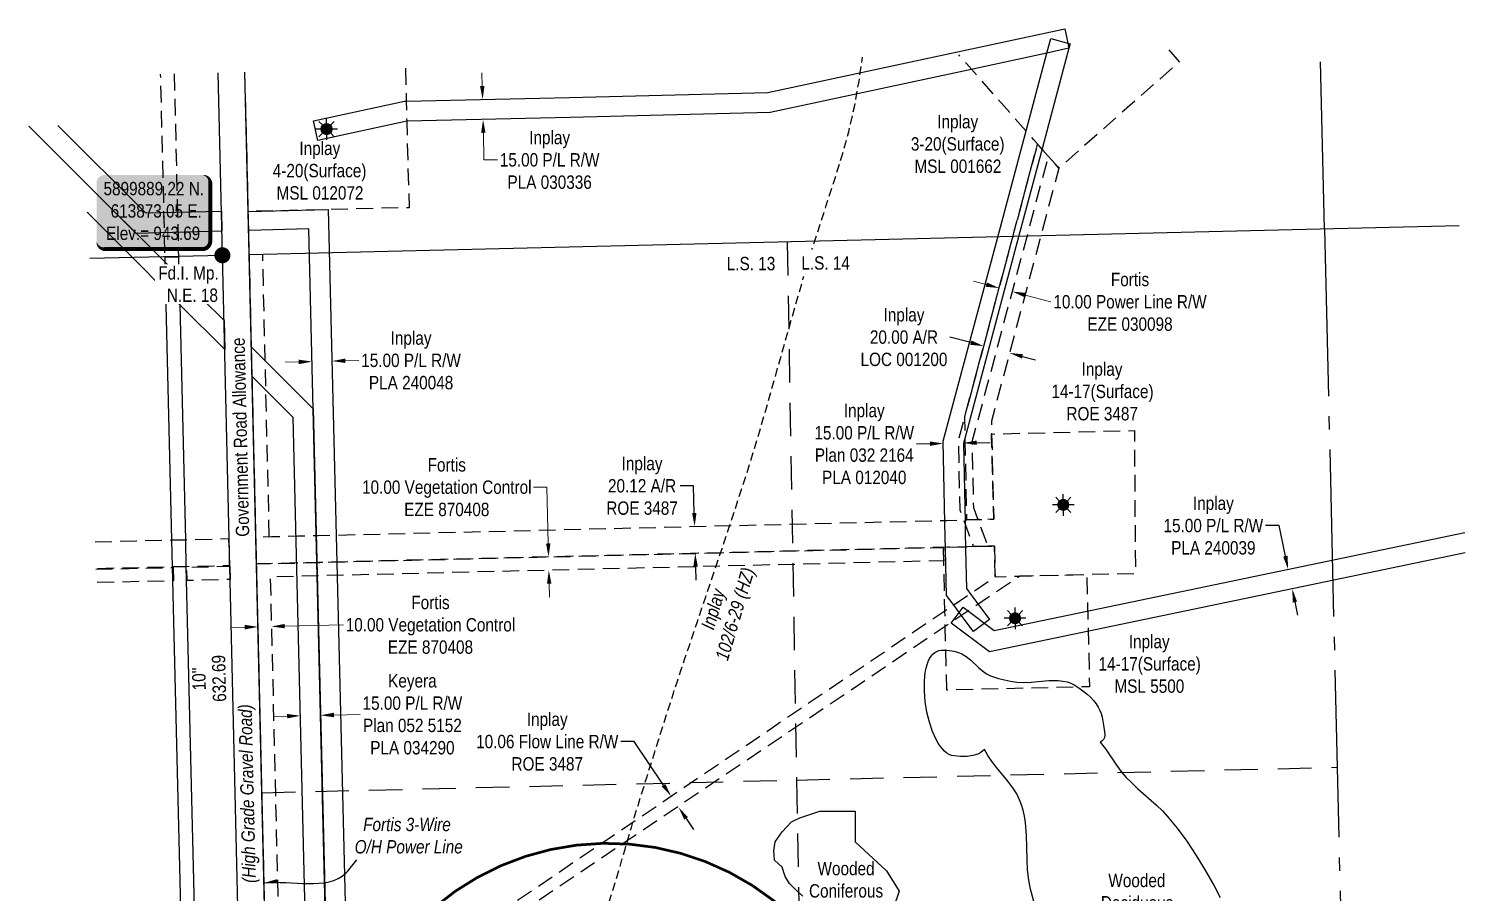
# Model space of a CAD drawing. Extents: x 606063 to 618175, y 5894688 to 5903993.
# Drawn here: x 613728 to 614802, y 5899413 to 5900059 of the extents above; entities that cross this region are included whole.
import ezdxf
from ezdxf.enums import TextEntityAlignment as Align

# ---------------------------------------------------------------- set-up
doc = ezdxf.new("R2010")
doc.units = 0
doc.header["$LTSCALE"] = 5
doc.header["$PDMODE"] = 34
doc.header["$PDSIZE"] = 0.5
for name, pattern in [('DASHED1', [0.375, 0.25, -0.125]), ('foc-ACCESSROAD', [3.75, 2.5, -1.25]), ('foc-BUFFER', [16.75, 15, -1.75]), ('foc-DOT', [1, 0.2, -0.8]), ('foc-FLOWLINE', [3.75, 2.5, -1.25]), ('foc-LSD', [8, 5, -3]), ('foc-QUARTERLINE', [33, 25, -3, 2, -3])]:
    doc.linetypes.add(name, pattern=pattern)
doc.layers.get('Defpoints').update_dxf_attribs({"color": 9})
for name, color, linetype, lineweight in [('AS-GENERAL', 48, 'Continuous', 18), ('C-FLOWLINE-T', 13, 'Continuous', 9), ('C-RW-T', 13, 'Continuous', 9), ('C-WS-T', 13, 'Continuous', 9), ('F-EZE-T', 190, 'Continuous', 9), ('F-RW-T', 190, 'Continuous', 9)]:
    doc.layers.add(name, color=color, linetype=linetype, lineweight=lineweight)
for name, color, linetype in [('AS-POWER', 104, 'foc-POWER'), ('AUX-BUFFER', 7, 'foc-BUFFER'), ('C-AR', 13, 'foc-ACCESSROAD'), ('C-RW', 13, 'Continuous'), ('C-WS', 13, 'foc-ACCESSROAD'), ('C-WS-S', 13, 'Continuous'), ('DETAIL-HZ-Existing', 8, 'foc-DOT'), ('DETAIL-T', 7, 'Continuous'), ('DRILL-T', 8, 'Continuous'), ('F-EZE', 190, 'foc-FLOWLINE'), ('F-RW', 190, 'Continuous'), ('L-BD', 7, 'Continuous'), ('L-MON', 1, 'Continuous'), ('L-QSEC', 8, 'foc-QUARTERLINE'), ('L-ROAD-T', 7, 'Continuous'), ('L-SEC', 7, 'Continuous'), ('L-SECTION-LSD', 7, 'foc-LSD'), ('WETLAND', 143, 'Continuous'), ('WETLAND-T', 146, 'Continuous')]:
    doc.layers.add(name, color=color, linetype=linetype)
doc.styles.add('100L', font='ARIALN.TTF', dxfattribs={"height": 11})
doc.styles.add('80', font='ARIALN.TTF', dxfattribs={"height": 10})
doc.styles.add('80CG', font='ARIALN.TTF', dxfattribs={"height": 10})
doc.styles.add('80L', font='ARIALN.TTF', dxfattribs={"height": 10})
doc.styles.add('80LS', font='ARIALNI.TTF', dxfattribs={"height": 10})
doc.styles.add('foc-LtypeFont', font='ARIALN.TTF', dxfattribs={"height": 7.35})
doc.linetypes.add('foc-POWER', pattern='A,6,-1,["P",foc-LtypeFont,S=0.2,R=0,X=-0.625,Y=-0.75],-1.24,4', length=12.24)
doc.linetypes.add('foc-POWER-NOLINE', pattern='A,0,-4,["P",foc-LtypeFont,S=0.2,R=0,X=-0.625,Y=-0.75],-8.24', length=12.24)
doc.dimstyles.new('Compass 5 000', dxfattribs={"dimscale": 5, "dimtxt": 9, "dimasz": 2, "dimexe": 0.2, "dimexo": 0.0625, "dimgap": 0.5, "dimtad": 0, "dimtih": 1, "dimtoh": 1, "dimzin": 0, "dimdsep": 46, "dimtxsty": '80CG', "dimcen": 0.1, "dimse1": 1, "dimse2": 1, "dimclrd": 256, "dimclrt": 256, "dimaunit": 1, "dimadec": 4, "dimazin": 0, "dimtfac": 0.06, "dimtofl": 0, "dimtmove": 0, "dimatfit": 1, "dimfxl": 0.2, "dimtolj": 1, "dimtzin": 0, "dimlwd": -1, "dimarcsym": 0})

# ---------------------------------------------------------------- blocks, each defined once
blk = doc.blocks.new('*D383')
at = {"layer": 'Defpoints', "color": 0, "transparency": 16777216}
for p in [(614453.8, 5899864.7), (614446.1, 5899835.8), (614455.8, 5899833.3)]:
    blk.add_point(p, dxfattribs=at)
at = {"layer": 'F-EZE-T', "transparency": 16777216}
for p, q in [((614444.1, 5899867.3), (614434.5, 5899869.8)), ((614473.1, 5899859.5), (614492.4, 5899854.4))]:
    blk.add_line(p, q, dxfattribs=at)
for points in [[(614444.6, 5899868.9), (614443.7, 5899865.7), (614453.8, 5899864.7)], [(614473.5, 5899861.1), (614472.7, 5899857.9), (614463.5, 5899862.1)]]:
    blk.add_solid(points, dxfattribs=at)
at = {"layer": 'F-EZE-T', "transparency": 16777216, "insert": (614551.6, 5899854.4), "char_height": 10, "attachment_point": 5, "style": '80CG', "bg_fill": 3, "box_fill_scale": 1.1, "bg_fill_color": 256, "bg_fill_true_color": 13158600, "bg_fill_transparency": 0}
blk.add_mtext('\\A1;Fortis\\P10.00 Power Line R/W\\PEZE 030098', dxfattribs=at)
blk = doc.blocks.new('*D384')
at = {"layer": 'Defpoints', "color": 0, "transparency": 16777216}
for p in [(613909.7, 5899611.7), (613903.8, 5899436.3), (613913.8, 5899436.6)]:
    blk.add_point(p, dxfattribs=at)
at = {"layer": 'F-EZE-T', "transparency": 16777216}
for p, q in [((613919.7, 5899611.9), (613963.7, 5899612.9)), ((613889.7, 5899611.2), (613879.7, 5899611))]:
    blk.add_line(p, q, dxfattribs=at)
for points in [[(613889.7, 5899612.9), (613889.8, 5899609.5), (613899.7, 5899611.4)], [(613919.7, 5899613.6), (613919.7, 5899610.3), (613909.7, 5899611.7)]]:
    blk.add_solid(points, dxfattribs=at)
at = {"layer": 'F-EZE-T', "transparency": 16777216, "insert": (614028.6, 5899612.9), "char_height": 10, "attachment_point": 5, "style": '80CG'}
blk.add_mtext('\\A1;Fortis\\P10.00 Vegetation Control\\PEZE 870408', dxfattribs=at)
blk = doc.blocks.new('*D385')
at = {"layer": 'Defpoints', "color": 0, "transparency": 16777216}
for p in [(613928.8, 5899653), (613943.8, 5899653.4), (613946.4, 5899545.3)]:
    blk.add_point(p, dxfattribs=at)
at = {"layer": 'F-RW-T', "transparency": 16777216}
for p, q in [((613921.4, 5899544.7), (613911.4, 5899544.4)), ((613956.4, 5899545.5), (613976, 5899546))]:
    blk.add_line(p, q, dxfattribs=at)
for points in [[(613921.4, 5899546.3), (613921.5, 5899543), (613931.4, 5899544.9)], [(613956.4, 5899547.2), (613956.4, 5899543.8), (613946.4, 5899545.3)]]:
    blk.add_solid(points, dxfattribs=at)
at = {"layer": 'F-RW-T', "transparency": 16777216, "insert": (614015.1, 5899546), "char_height": 10, "attachment_point": 5, "style": '80CG', "bg_fill": 3, "box_fill_scale": 1.1, "bg_fill_color": 256, "bg_fill_true_color": 13158600, "bg_fill_transparency": 0}
blk.add_mtext('\\A1;Keyera\\P15.00 P/L R/W\\PPlan 052 5152\\PPLA 034290', dxfattribs=at)
blk = doc.blocks.new('*D377')
at = {"layer": 'C-WS-S', "transparency": 16777216}
for p, q in [((614225.3, 5899716.8), (614215.3, 5899716.8)), ((614225.8, 5899696.5), (614225.3, 5899716.8)), ((614226.8, 5899656.4), (614227, 5899646.4))]:
    blk.add_line(p, q, dxfattribs=at)
for points in [[(614227.5, 5899696.5), (614224.2, 5899696.4), (614226.1, 5899686.5)], [(614228.5, 5899656.4), (614225.1, 5899656.3), (614226.6, 5899666.4)]]:
    blk.add_solid(points, dxfattribs=at)
at = {"layer": 'Defpoints', "color": 0, "transparency": 16777216}
for p in [(614207, 5899686), (614226.1, 5899686.5), (614207.5, 5899665.9)]:
    blk.add_point(p, dxfattribs=at)
at = {"layer": 'C-WS-S', "transparency": 16777216, "insert": (614186.8, 5899716.8), "char_height": 10, "attachment_point": 5, "style": '80CG', "bg_fill": 3, "box_fill_scale": 1.1, "bg_fill_color": 256, "bg_fill_true_color": 13158600, "bg_fill_transparency": 0}
blk.add_mtext('\\A1;Inplay\\P20.12 A/R\\PROE 3487', dxfattribs=at)
blk = doc.blocks.new('*D379')
at = {"layer": 'C-WS-S', "transparency": 16777216}
for p, q in [((614432.5, 5899823.9), (614416.9, 5899828)), ((614471.2, 5899813.6), (614480.9, 5899811))]:
    blk.add_line(p, q, dxfattribs=at)
for points in [[(614433, 5899825.5), (614432.1, 5899822.3), (614442.2, 5899821.3)], [(614471.6, 5899815.2), (614470.8, 5899812), (614461.5, 5899816.2)]]:
    blk.add_solid(points, dxfattribs=at)
at = {"layer": 'Defpoints', "color": 0, "transparency": 16777216}
for p in [(614439.1, 5899809.8), (614461.5, 5899816.2), (614458.5, 5899804.6)]:
    blk.add_point(p, dxfattribs=at)
at = {"layer": 'C-WS-S', "transparency": 16777216, "insert": (614382.6, 5899828), "char_height": 10, "attachment_point": 5, "style": '80CG', "bg_fill": 3, "box_fill_scale": 1.1, "bg_fill_color": 256, "bg_fill_true_color": 13158600, "bg_fill_transparency": 0}
blk.add_mtext('\\A1;Inplay\\P20.00 A/R\\PLOC 001200', dxfattribs=at)
blk = doc.blocks.new('*D380')
at = {"layer": 'C-WS-S', "transparency": 16777216}
for p, q in [((614402, 5899748.3), (614392, 5899748.1)), ((614437, 5899749.1), (614447, 5899749.3))]:
    blk.add_line(p, q, dxfattribs=at)
for points in [[(614402, 5899750), (614402, 5899746.7), (614412, 5899748.5)], [(614436.9, 5899750.7), (614437, 5899747.4), (614427, 5899748.9)]]:
    blk.add_solid(points, dxfattribs=at)
at = {"layer": 'Defpoints', "color": 0, "transparency": 16777216}
for p in [(614412, 5899748.5), (614412.1, 5899743.2), (614427.1, 5899743.5)]:
    blk.add_point(p, dxfattribs=at)
at = {"layer": 'C-WS-S', "transparency": 16777216, "insert": (614352.9, 5899748.1), "char_height": 10, "attachment_point": 5, "style": '80CG', "bg_fill": 3, "box_fill_scale": 1.1, "bg_fill_color": 256, "bg_fill_true_color": 13158600, "bg_fill_transparency": 0}
blk.add_mtext('\\A1;Inplay\\P15.00 P/L R/W\\PPlan 032 2164\\PPLA 012040', dxfattribs=at)
blk = doc.blocks.new('GAS')
h = blk.add_hatch(color=255)
h.dxf.hatch_style = 1
edge = h.paths.add_edge_path()
edge.add_arc((0, 0), 0.9, 0, 360)
for p, q in [((-0.81, 0), (-1.62, 0)), ((-0.57, 0.57), (-1.14, 1.14)), ((0, 0.81), (0, 1.62)), ((0.57, 0.57), (1.14, 1.14)), ((1.62, 0), (0.81, 0)), ((-0.57, -0.57), (-1.14, -1.14)), ((0, -0.81), (0, -1.62)), ((1.14, -1.14), (0.57, -0.57))]:
    blk.add_line(p, q)
blk.add_circle((0, 0), 0.8)
blk = doc.blocks.new('*D381')
at = {"layer": 'Defpoints', "color": 0, "transparency": 16777216}
for p in [(614160.7, 5899664.8), (614117.1, 5899653.7), (614160.9, 5899654.8)]:
    blk.add_point(p, dxfattribs=at)
at = {"layer": 'F-EZE-T', "transparency": 16777216}
for p, q in [((614115.6, 5899715.8), (614105.6, 5899715.8)), ((614116.7, 5899673.7), (614115.6, 5899715.8)), ((614117.4, 5899643.7), (614117.6, 5899633.7))]:
    blk.add_line(p, q, dxfattribs=at)
for points in [[(614118.3, 5899673.8), (614115, 5899673.7), (614116.9, 5899663.7)], [(614119, 5899643.8), (614115.7, 5899643.7), (614117.1, 5899653.7)]]:
    blk.add_solid(points, dxfattribs=at)
at = {"layer": 'F-EZE-T', "transparency": 16777216, "insert": (614040.8, 5899715.8), "char_height": 10, "attachment_point": 5, "style": '80CG'}
blk.add_mtext('\\A1;Fortis\\P10.00 Vegetation Control\\PEZE 870408', dxfattribs=at)
blk = doc.blocks.new('*D387')
at = {"layer": 'C-RW', "transparency": 16777216}
for p, q in [((614663, 5899687.1), (614653, 5899687.1)), ((614667.8, 5899664.2), (614663, 5899687.1)), ((614674.9, 5899630), (614676.9, 5899620.2))]:
    blk.add_line(p, q, dxfattribs=at)
for points in [[(614669.4, 5899664.6), (614666.1, 5899663.9), (614669.8, 5899654.4)], [(614676.5, 5899630.3), (614673.3, 5899629.6), (614672.9, 5899639.8)]]:
    blk.add_solid(points, dxfattribs=at)
at = {"layer": 'Defpoints', "color": 0, "transparency": 16777216}
for p in [(614622.9, 5899644.7), (614672.9, 5899639.8), (614625.9, 5899630)]:
    blk.add_point(p, dxfattribs=at)
at = {"layer": 'C-RW', "transparency": 16777216, "insert": (614613.9, 5899687.1), "char_height": 10, "attachment_point": 5, "style": '80CG'}
blk.add_mtext('\\A1;Inplay\\P15.00 P/L R/W\\PPLA 240039', dxfattribs=at)
blk = doc.blocks.new('*D391')
at = {"layer": 'C-WS-S', "transparency": 16777216}
for p, q in [((614180.9, 5899525.6), (614170.9, 5899525.6)), ((614202.9, 5899493.1), (614180.9, 5899525.6)), ((614219.7, 5899468.2), (614225.3, 5899459.9))]:
    blk.add_line(p, q, dxfattribs=at)
for points in [[(614204.2, 5899494), (614201.5, 5899492.1), (614208.5, 5899484.8)], [(614221.1, 5899469.1), (614218.3, 5899467.3), (614214.1, 5899476.5)]]:
    blk.add_solid(points, dxfattribs=at)
at = {"layer": 'Defpoints', "color": 0, "transparency": 16777216}
for p in [(614214.1, 5899476.5), (614127, 5899429.6), (614132.7, 5899421.3)]:
    blk.add_point(p, dxfattribs=at)
at = {"layer": 'C-WS-S', "transparency": 16777216, "insert": (614115.9, 5899525.6), "char_height": 10, "attachment_point": 5, "style": '80CG'}
blk.add_mtext('\\A1;Inplay\\P10.06 Flow Line R/W\\PROE 3487', dxfattribs=at)
blk = doc.blocks.new('*D392')
at = {"layer": 'C-RW-T', "transparency": 16777216}
for p, q in [((613930, 5899809.5), (613920, 5899809.3)), ((613965, 5899810.3), (613975, 5899810.6))]:
    blk.add_line(p, q, dxfattribs=at)
for points in [[(613930, 5899811.2), (613930, 5899807.8), (613940, 5899809.7)], [(613964.9, 5899812), (613965, 5899808.7), (613955, 5899810.1)]]:
    blk.add_solid(points, dxfattribs=at)
at = {"layer": 'Defpoints', "color": 0, "transparency": 16777216}
for p in [(613955, 5899810.1), (613946.5, 5899540.8), (613961.5, 5899541.1)]:
    blk.add_point(p, dxfattribs=at)
at = {"layer": 'C-RW-T', "transparency": 16777216, "insert": (614014.1, 5899810.6), "char_height": 10, "attachment_point": 5, "style": '80CG'}
blk.add_mtext('\\A1;Inplay\\P15.00 P/L R/W\\PPLA 240048', dxfattribs=at)
blk = doc.blocks.new('*U394')
h = blk.add_hatch(color=254)
edge = h.paths.add_edge_path()
edge.add_line((-36.5, -28.5), (36.5, -28.5))
edge.add_arc((36.5, -22.5), 6, 270, 360)
edge.add_line((42.5, -22.5), (42.5, 21))
edge.add_arc((36.5, 21), 6, 0, 90)
edge.add_line((36.5, 27), (-36.5, 27))
edge.add_arc((-36.5, 21), 6, 90, 180)
edge.add_line((-42.5, 21), (-42.5, -22.5))
edge.add_arc((-36.5, -22.5), 6, 180, 270)
at = {"color": 1, "flags": 128}
blk.add_lwpolyline([(-36.5, -28.5, 3, 3, 0), (36.5, -28.5, 3, 3, 0.414214), (42.5, -22.5, 3, 3, 0), (42.5, 21, 3, 0, 0.414214), (36.5, 27, 0, 0, 0), (-36.5, 27, 0, 0, 0.414214), (-42.5, 21, 0, 0, 0), (-42.5, -22.5, 0, 3, 0.414214)], format="xyseb", close=True, dxfattribs=at)
blk.add_lwpolyline([(-30.1, -10.4, 0, 10, 0), (0, 0, 5, 5, 0)], format="xyseb", dxfattribs=at)
at = {"color": 1, "style": '80'}
blk.add_attdef('ENTER_TEXT_001', (-36, -5), '', height=10, dxfattribs=at)
blk = doc.blocks.new('fdia')
at = {"color": 255, "const_width": 1}
blk.add_lwpolyline([(-0.5, 0, 1), (0.5, 0, 1)], format="xyb", close=True, dxfattribs=at)
blk = doc.blocks.new('Fdiaa')
blk.add_blockref('fdia', (0, 0))
blk = doc.blocks.new('fdib')
at = {"color": 1, "const_width": 1.6}
blk.add_lwpolyline([(-0.4, 0, 1), (0.4, 0, 1)], format="xyb", close=True, dxfattribs=at)
at = {"color": 1}
blk.add_circle((0, 0), 0.8, dxfattribs=at)
blk = doc.blocks.new('Fdibb')
blk.add_blockref('fdib', (0, 0))
blk = doc.blocks.new('fdicc')
for name in ['Fdibb', 'Fdiaa']:
    blk.add_blockref(name, (0, 0))
blk = doc.blocks.new('FDI')
blk.add_blockref('fdicc', (0, 0))
blk = doc.blocks.new('*D567')
at = {"layer": 'C-FLOWLINE-T', "transparency": 16777216}
for p, q in [((614067.3, 5900015.7), (614067.1, 5900025.7)), ((614068.2, 5899980.7), (614068.6, 5899960.5)), ((614068.6, 5899960.5), (614078.6, 5899960.5))]:
    blk.add_line(p, q, dxfattribs=at)
for points in [[(614069, 5900015.8), (614065.7, 5900015.7), (614067.6, 5900005.7)], [(614069.8, 5899980.8), (614066.5, 5899980.7), (614067.9, 5899990.7)]]:
    blk.add_solid(points, dxfattribs=at)
at = {"layer": 'Defpoints', "color": 0, "transparency": 16777216}
for p in [(614116.2, 5900006.9), (614067.9, 5899990.7), (614116.5, 5899991.9)]:
    blk.add_point(p, dxfattribs=at)
at = {"layer": 'C-FLOWLINE-T', "transparency": 16777216, "insert": (614117.7, 5899960.5), "char_height": 10, "attachment_point": 5, "style": '80CG'}
blk.add_mtext('\\A1;Inplay\\P15.00 P/L R/W\\PPLA 030336', dxfattribs=at)

msp = doc.modelspace()

# ---------------------------------------------------------------- linework, layer by layer
at = {"layer": 'AS-POWER', "linetype": 'foc-POWER-NOLINE', "flags": 128}
msp.add_lwpolyline([(613914.449, 5898984.746), (613909.815, 5899181.054), (613908.919, 5899185.893), (613909.579, 5899191.135), (613907.599, 5899263.842), (613906.757, 5899285.711), (613907.202, 5899292.4), (613890.856, 5899988.914)], dxfattribs=at)
at = {"layer": 'AUX-BUFFER', "color": 251, "linetype": 'foc-BUFFER', "const_width": 2, "flags": 128}
msp.add_lwpolyline([(613975.198, 5899322.536), (613962.439, 5899289.961, 0.41421356), (614075.723, 5899030.795, 0.41421356), (614334.889, 5899144.079), (614347.648, 5899176.654, 0.41421356), (614234.364, 5899435.82, 0.41421356)], format="xyb", close=True, dxfattribs=at)
at = {"layer": 'C-AR', "flags": 128}
msp.add_lwpolyline([(614437.851, 5899691.587), (614429.695, 5899691.39), (614428.42, 5899750.23), (614428.032, 5899768.176), (614464.486, 5899904.774), (614464.851, 5899906.187), (614482.521, 5899972.361), (614486.502, 5899967.851), (614490.473, 5899963.354), (614498.422, 5899954.348), (614485.316, 5899905.286), (614484.177, 5899901.032), (614447.933, 5899765.149), (614448.163, 5899755.589), (614449.698, 5899691.872), (614437.851, 5899691.587)], close=True, dxfattribs=at)
at = {"layer": 'C-RW', "flags": 128}
for points in [[(614430.611, 5900027.724), (614282.56, 5899995.877), (614132.982, 5899992.255), (614010.832, 5899989.417), (613944.433, 5899975.117), (613941.273, 5899989.79), (614009.128, 5900004.403), (614010.233, 5900004.428), (614010.505, 5900004.435), (614132.426, 5900007.254), (614280.786, 5900010.847), (614422.557, 5900041.343), (614502.782, 5900058.602), (614505.094, 5900047.851), (614505.901, 5900043.974), (614489.406, 5900040.373), (614430.611, 5900027.724)], [(614446.614, 5899616.975), (614434.612, 5899607.976), (614426.197, 5899619.219), (614420.156, 5899627.291), (614414.445, 5899634.923), (614413.706, 5899669.087), (614413.27, 5899689.208), (614411.949, 5899750.221), (614452.668, 5899902.701), (614473.167, 5899979.516), (614489.406, 5900040.373), (614492.311, 5900051.257), (614505.094, 5900047.851), (614506.799, 5900047.396), (614505.901, 5900043.974), (614485.068, 5899966.033), (614468.242, 5899903.083), (614426.986, 5899748.411), (614428.261, 5899689.571), (614428.413, 5899682.591), (614428.697, 5899669.447), (614429.334, 5899640.051), (614432.578, 5899635.718), (614438.622, 5899627.648), (614446.614, 5899616.975)], [(613952.229, 5899923.39), (613971.715, 5899120.655), (613956.725, 5899120.292), (613937.583, 5899908.874), (613892.772, 5899907.807), (613892.431, 5899921.983)]]:
    msp.add_lwpolyline(points, close=True, dxfattribs=at)
for points in [[(613750.045, 5899986.373), (613815.496, 5899920.965), (613872.307, 5899922.318), (613872.667, 5899907.328), (613808.701, 5899905.579), (613771.365, 5899942.669), (613728.255, 5899985.869)], [(613845.146, 5899268.166), (613836.015, 5899646.174), (613835.774, 5899656.176), (613835.286, 5899676.358), (613830.826, 5899862.392), (613830.27, 5899883.974), (613830.176, 5899887.889), (613840.226, 5899888.119), (613840.573, 5899873.724), (613841.13, 5899852.113), (613845.337, 5899676.594), (613845.825, 5899656.408), (613846.067, 5899646.405), (613855.2, 5899268.385)], [(614802.244, 5899666.708), (614446.468, 5899592.619), (614417.923, 5899614.1), (614426.935, 5899626.076), (614450.057, 5899608.677), (614801.888, 5899681.944)]]:
    msp.add_lwpolyline(points, dxfattribs=at)
at = {"layer": 'C-WS', "flags": 128}
for points in [[(614580.567, 5900042.72), (614588.434, 5900033.807), (614498.422, 5899954.348), (614495.624, 5899957.517), (614487.675, 5899966.523), (614483.705, 5899971.02), (614479.724, 5899975.53), (614471.803, 5899984.503), (614429.247, 5900032.711), (614423.726, 5900038.966)], [(613837.038, 5900024.921), (613840.226, 5899888.12), (613830.176, 5899887.889), (613826.893, 5900024.678)], [(614009.855, 5900029.058), (614010.505, 5900004.435), (614010.832, 5899989.417), (614012.607, 5899924.81), (613892.431, 5899921.983), (613889.927, 5900026.187)], [(613907.472, 5899280.912), (614450.731, 5899648.88), (614450.183, 5899671.746), (614445.278, 5899671.629), (614434.696, 5899671.375), (614430.131, 5899671.266), (614415.139, 5899670.905), (614412.072, 5899670.831), (613945.124, 5899659.574), (613930.101, 5899659.212), (613898.612, 5899658.455), (613898.139, 5899678.581), (613909.767, 5899678.861), (613929.603, 5899679.339), (613944.626, 5899679.701), (614414.704, 5899691.027), (614427.271, 5899691.331), (614429.695, 5899691.39), (614437.851, 5899691.587), (614449.698, 5899691.872), (614448.163, 5899755.589), (614554.871, 5899758.16), (614555.618, 5899651.132), (614469.25, 5899649.278), (613907.712, 5899270.696)], [(613777.826, 5899674.999), (613835.286, 5899676.358), (613845.337, 5899676.594), (613877.694, 5899677.359), (613878.181, 5899657.156), (613845.825, 5899656.408), (613835.774, 5899656.176), (613778.313, 5899654.848)]]:
    msp.add_lwpolyline(points, dxfattribs=at)
msp.add_lwpolyline([(614450.183, 5899671.746), (614450.731, 5899648.88), (614465.976, 5899649.246), (614469.329, 5899649.327), (614519.331, 5899650.527), (614521.343, 5899566.685), (614414.634, 5899564.123), (614413.499, 5899611.453), (614413.211, 5899623.427), (614412.312, 5899660.829), (614412.072, 5899670.831), (614415.139, 5899670.905), (614430.131, 5899671.266), (614434.696, 5899671.375), (614445.278, 5899671.629), (614450.183, 5899671.746)], close=True, dxfattribs=at)
at = {"layer": 'DETAIL-HZ-Existing', "linetype": 'DASHED1', "ltscale": 5, "flags": 128}
msp.add_lwpolyline([(614112.572, 5899246.876), (614112.572, 5899246.876), (614112.768, 5899247.06), (614113.012, 5899247.306), (614113.366, 5899247.575), (614113.671, 5899247.772), (614113.916, 5899247.978), (614114.251, 5899248.206), (614114.662, 5899248.576), (614114.647, 5899248.816), (614114.127, 5899248.803), (614113.646, 5899248.832), (614113.224, 5899248.902), (614112.811, 5899249.032), (614112.558, 5899249.166), (614112.393, 5899249.352), (614112.331, 5899249.431), (614112.239, 5899249.528), (614112.123, 5899249.766), (614112.035, 5899250.094), (614112.146, 5899250.886), (614112.417, 5899252.133), (614112.626, 5899253.399), (614112.807, 5899254.653), (614112.94, 5899255.767), (614113.005, 5899256.809), (614113.314, 5899258.107), (614113.867, 5899259.66), (614114.473, 5899261.085), (614115.142, 5899261.991), (614115.581, 5899262.042), (614115.627, 5899261.373), (614115.446, 5899260.558), (614115.253, 5899259.863), (614114.989, 5899259.177), (614114.718, 5899258.4), (614114.682, 5899258.199), (614114.675, 5899258.069), (614114.755, 5899258.101), (614114.95, 5899258.316), (614115.239, 5899258.753), (614115.603, 5899259.432), (614116.02, 5899260.412), (614116.49, 5899261.663), (614117.013, 5899263.216), (614117.619, 5899265.071), (614118.328, 5899267.219), (614119.14, 5899269.649), (614120.057, 5899272.312), (614121.108, 5899275.178), (614122.264, 5899278.306), (614123.483, 5899281.726), (614124.771, 5899285.558), (614126.062, 5899289.73), (614127.396, 5899294.163), (614128.739, 5899298.687), (614130.135, 5899303.451), (614131.616, 5899308.438), (614133.213, 5899313.618), (614134.974, 5899319.042), (614136.899, 5899324.699), (614138.931, 5899330.519), (614141.008, 5899336.531), (614143.08, 5899342.752), (614145.165, 5899349.254), (614147.191, 5899355.714), (614149.252, 5899362.365), (614151.388, 5899369.288), (614153.521, 5899376.271), (614155.662, 5899383.394), (614157.819, 5899390.638), (614160.031, 5899398.103), (614162.3, 5899405.74), (614164.644, 5899413.538), (614167.018, 5899421.337), (614169.411, 5899429.186), (614171.783, 5899437.105), (614174.112, 5899445.093), (614176.449, 5899453.191), (614178.796, 5899461.33), (614181.24, 5899469.54), (614183.773, 5899477.823), (614186.308, 5899486.016), (614188.938, 5899494.401), (614190.275, 5899498.715), (614194.727, 5899512.925), (614196.365, 5899518.056), (614199.1, 5899526.674), (614201.842, 5899535.372), (614204.632, 5899544.191), (614207.452, 5899553.051), (614210.301, 5899561.901), (614213.191, 5899570.703), (614216.14, 5899579.556), (614219.137, 5899588.52), (614222.143, 5899597.525), (614225.197, 5899606.59), (614228.204, 5899615.525), (614231.278, 5899624.621), (614231.353, 5899624.833), (614234.39, 5899633.758), (614240.559, 5899651.89), (614246.685, 5899670.092), (614252.76, 5899688.362), (614258.764, 5899706.691), (614264.634, 5899724.767), (614270.389, 5899743.009), (614275.839, 5899761.475), (614281.054, 5899779.765), (614286.249, 5899798.014), (614291.537, 5899816.566), (614296.766, 5899835.086), (614302.015, 5899853.617), (614307.336, 5899872.029), (614312.864, 5899890.177), (614318.615, 5899908.179), (614324.501, 5899926.425), (614330.436, 5899944.682), (614336.158, 5899963.064), (614341.287, 5899981.592), (614345.581, 5900000.31), (614348.983, 5900019.107), (614351.518, 5900037.237)], dxfattribs=at)
at = {"layer": 'F-EZE', "flags": 128}
for points in [[(614445.278, 5899671.629), (614434.696, 5899671.375), (614429.846, 5899684.41), (614427.271, 5899691.331), (614424.533, 5899698.691), (614423.404, 5899750.832), (614428.032, 5899768.176), (614464.486, 5899904.774), (614464.851, 5899906.187), (614482.521, 5899972.361), (614486.502, 5899967.851), (614490.473, 5899963.354), (614474.91, 5899905.031), (614433.437, 5899749.628), (614434.499, 5899700.597), (614437.851, 5899691.587), (614445.278, 5899671.629)], [(613878.696, 5899656.777), (613878.937, 5899646.774), (613846.583, 5899646.026), (613846.341, 5899656.029), (613878.696, 5899656.777)]]:
    msp.add_lwpolyline(points, close=True, dxfattribs=at)
for points in [[(613898.139, 5899678.587), (613893.185, 5899889.688)], [(613908.133, 5899678.821), (613903.178, 5899889.922)], [(613907.472, 5899280.912), (613898.612, 5899658.455), (613930.101, 5899659.212), (613945.124, 5899659.574), (614412.072, 5899670.831), (614412.312, 5899660.829), (613945.371, 5899649.571), (613930.348, 5899649.21), (613908.84, 5899648.692), (613917.314, 5899287.579)], [(613778.322, 5899654.457), (613836.29, 5899655.796), (613836.531, 5899645.794), (613778.564, 5899644.454)]]:
    msp.add_lwpolyline(points, dxfattribs=at)
at = {"layer": 'F-RW', "flags": 128}
for points in [[(613771.365, 5899942.669), (613826.976, 5899887.424), (613830.786, 5899883.595), (613841.089, 5899873.344), (613874.277, 5899840.434), (613874.799, 5899818.728), (613841.646, 5899851.733), (613831.342, 5899862.012), (613806.402, 5899886.952), (613771.88, 5899921.363)], [(613944.995, 5898985.638), (613926.002, 5899768.049), (613895.32, 5899798.713), (613894.811, 5899820.421), (613940.847, 5899774.412), (613946.346, 5899547.856), (613953.055, 5899271.478), (613959.987, 5898985.901)]]:
    msp.add_lwpolyline(points, dxfattribs=at)
at = {"layer": 'L-QSEC'}
for q in [(614693.761, 5900045.43), (614715.243, 5899134.458)]:
    msp.add_line((614696.997, 5899908.949), q, dxfattribs=at)
at = {"layer": 'L-SEC', "flags": 128}
for points in [[(613873.047, 5899889.224), (613869.789, 5900025.705)], [(613893.151, 5899889.704), (613889.892, 5900026.186)], [(613893.15, 5899889.705), (614797.768, 5899911.372)], [(613891.978, 5899084.688), (613873.047, 5899889.224)], [(613912.082, 5899085.161), (613893.151, 5899889.697)]]:
    msp.add_lwpolyline(points, dxfattribs=at)
at = {"layer": 'L-SEC'}
msp.add_lwpolyline([(613773.984, 5899886.996), (613873.047, 5899889.224)], dxfattribs=at)
at = {"layer": 'L-SECTION-LSD'}
for p, q in [((614295.272, 5899898.982), (614302.308, 5899496.872)), ((614302.308, 5899496.872), (614706.853, 5899506.43)), ((613902.625, 5899487.429), (614302.308, 5899496.872)), ((614302.308, 5899496.872), (614307.59, 5899195.038))]:
    msp.add_line(p, q, dxfattribs=at)
at = {"layer": 'WETLAND'}
for points in [[(614480.826, 5899401.578), (614477.252, 5899415.38), (614475.932, 5899422.054), (614475.077, 5899429.669), (614474.666, 5899437.153), (614474.133, 5899455.609), (614473.362, 5899465.116), (614472.643, 5899469.896), (614471.699, 5899474.283), (614470.514, 5899478.355), (614469.075, 5899482.152), (614466.891, 5899486.515), (614463.96, 5899491.096), (614460.24, 5899496.012), (614451.916, 5899506.009), (614448.479, 5899510.39), (614445.21, 5899515.158), (614442.736, 5899519.629), (614440.138, 5899517.521), (614437.733, 5899516.219), (614434.101, 5899515.155), (614429.76, 5899514.555), (614424.875, 5899514.451), (614420.018, 5899514.857), (614418.21, 5899515.277), (614416.43, 5899516.023), (614414.683, 5899517.091), (614412.975, 5899518.479), (614411.311, 5899520.183), (614409.7, 5899522.194), (614408.149, 5899524.503), (614406.667, 5899527.097), (614403.92, 5899533.147), (614401.579, 5899540.104), (614399.731, 5899547.713), (614398.461, 5899555.632), (614397.83, 5899563.435), (614397.856, 5899570.818), (614398.537, 5899577.467), (614399.117, 5899580.443), (614399.851, 5899583.156), (614400.723, 5899585.563), (614401.735, 5899587.681), (614402.883, 5899589.5), (614404.162, 5899591.011), (614405.565, 5899592.209), (614407.089, 5899593.09), (614408.728, 5899593.652), (614410.48, 5899593.893), (614413.378, 5899593.886), (614416.604, 5899593.637), (614419.817, 5899593.171), (614422.744, 5899592.53), (614425.899, 5899591.33), (614429.115, 5899589.359), (614432.335, 5899586.739), (614438.608, 5899580.818), (614441.346, 5899578.447), (614444.368, 5899576.3), (614447.272, 5899574.815), (614453.282, 5899572.821), (614462.262, 5899570.727), (614466.905, 5899570.041), (614472.257, 5899569.87), (614477.615, 5899570.113), (614491.004, 5899571.188), (614497.91, 5899571.221), (614501.398, 5899570.868), (614504.533, 5899570.221), (614507.376, 5899569.269), (614509.956, 5899568.002), (614509.956, 5899568.002), (614513.277, 5899565.934), (614516.432, 5899563.693), (614519.341, 5899561.339), (614521.959, 5899558.907), (614524.242, 5899556.441), (614526.19, 5899553.945), (614527.789, 5899551.436), (614529.034, 5899548.924), (614529.933, 5899546.524), (614530.692, 5899543.885), (614531.76, 5899538.022), (614532.606, 5899532.963), (614532.79, 5899530.672), (614532.536, 5899528.63), (614531.76, 5899527.121), (614530.797, 5899526.22), (614529.359, 5899525.291), (614533.248, 5899520.29), (614541.412, 5899507.896), (614545.386, 5899502.592), (614548.718, 5899498.848), (614552.601, 5899494.941), (614557.236, 5899490.666), (614571.493, 5899478.07), (614575.809, 5899473.857), (614579.454, 5899469.888), (614586.78, 5899460.904), (614593.974, 5899451.122), (614601.057, 5899440.51), (614608.07, 5899429.007), (614614.481, 5899417.811), (614619.079, 5899409.115)], [(614306.986, 5899409.99), (614302.223, 5899414.224), (614296.932, 5899419.515), (614293.757, 5899424.807), (614291.64, 5899431.686), (614285.819, 5899436.978), (614285.29, 5899443.857), (614286.348, 5899450.736), (614291.64, 5899458.145), (614298.519, 5899465.553), (614304.869, 5899468.728), (614319.686, 5899473.491), (614346.144, 5899473.491), (614346.144, 5899450.736), (614369.428, 5899429.04), (614378.953, 5899413.695), (614371.015, 5899390.411)]]:
    msp.add_lwpolyline(points, dxfattribs=at)

# ---------------------------------------------------------------- block references
at = {"layer": 'C-WS-S', "xscale": 4.998076550000011, "yscale": 4.998076550000011, "zscale": 4.998076550000011}
for p in [(613950.931, 5899983.575), (614501.734, 5899702.604), (614465.638, 5899617.821)]:
    msp.add_blockref('GAS', p, dxfattribs=at)
at = {"layer": 'DETAIL-T'}
ref = msp.add_blockref('*U394', (613821.487, 5899922.297), dxfattribs=dict(at, xscale=0.99961531, yscale=0.99961531, zscale=0.99961531))
ref.add_attrib('ENTER_TEXT_001', '5899889.22 N.', (613784.182, 5899934.065), dxfattribs={"layer": '0', "color": 1, "height": 9.99615, "style": '80'})
ref.add_attrib('ENTER_TEXT_002', ' 613873.05 E.', (613786.317, 5899917.364), dxfattribs={"layer": '0', "color": 1, "height": 9.99615, "style": '80'})
ref.add_attrib('ENTER_TEXT_003', 'Elev.= 943.69', (613786.112, 5899900.663), dxfattribs={"layer": '0', "color": 1, "height": 9.99615, "style": '80'})
at = {"layer": 'L-MON', "xscale": 5.000000000000029, "yscale": 5.000000000000029, "zscale": 5.000000000000029}
msp.add_blockref('FDI', (613873.047, 5899889.224), dxfattribs=at)

# ---------------------------------------------------------------- texts
at = {"layer": 'AS-GENERAL', "style": '80LS'}
msp.add_text('(High Grade Gravel Road)', height=9.99615, rotation=91.344444, dxfattribs=at).set_placement((613891.495, 5899486.719), align=Align.MIDDLE_CENTER)
at = {"layer": 'AS-POWER', "insert": (613968.72, 5899468.652), "char_height": 9.99284, "attachment_point": 1, "style": '80L'}
msp.add_mtext_dynamic_manual_height_columns('\\pi9.56566;{\\fArial Narrow|b0|i1|c0|p34;Fortis 3-Wire\\P\\pi0.04996; O/H Power Line}', width=83.79852, gutter_width=49.994, heights=[0], dxfattribs=at)
at = {"layer": 'C-WS-T', "char_height": 10, "attachment_point": 1, "style": '80L'}
for s, width, heights, insert in [('\\A1;\\pi27.36163;Inplay{\\A0;\\P\\pi7.6106;3-20(Surface)\\P\\pi10.29819;MSL 001662}', 84.10252, [0], (614380.15, 5899994.144)), ('\\A1;\\pi27.08608;Inplay{\\A0;\\P\\pi7.17135;4-20(Surface)\\P\\pi10.02264;MSL 012072}', 83.55143, [44.686], (613903.525, 5899974.18)), ('\\A1;\\pi27.36163;Inplay{\\A0;\\P\\pi4.81047;14-17(Surface)\\P\\pi16.01783;ROE 3487}', 84.10252, [0], (614488.024, 5899809.129)), ('\\pi27.36163;Inplay\\P\\pi4.81047;14-17(Surface)\\P\\pi16.6488;MSL 5500', 84.10252, [0], (614523.32, 5899605.425))]:
    msp.add_mtext_dynamic_manual_height_columns(s, width=width, gutter_width=49.981, heights=heights, dxfattribs=dict(at, insert=insert))
at = {"layer": 'DRILL-T', "insert": (614217.589, 5899566.856), "char_height": 10, "attachment_point": 1, "rotation": 73.555893, "style": '80L'}
msp.add_mtext_dynamic_manual_height_columns('\\pi46.39018;{\\fArial Narrow|b0|i1|c0|p34;Inplay\\P\\pi27.27694;102/6-29 (HZ)}', width=123.49659, gutter_width=50, heights=[0], dxfattribs=at)
at = {"layer": 'L-BD', "style": '80L'}
for s, p in [("10''", (613855.51, 5899572.508)), ('632.69', (613870.5, 5899572.861))]:
    msp.add_text(s, height=9.9962, rotation=91.3479, dxfattribs=at).set_placement(p, align=Align.MIDDLE)
at = {"layer": 'L-ROAD-T', "style": '80L'}
msp.add_text('Government Road Allowance', height=9.99615, rotation=91.344444, dxfattribs=at).set_placement((613886.446, 5899753.206), align=Align.MIDDLE_CENTER)
at = {"layer": 'WETLAND-T', "char_height": 10, "attachment_point": 1, "style": '80L'}
for s, width, gutter_width, insert in [('\\pi7.75414;Wooded \\P\\pi1.38647;Coniferous\\P\\pi9.98811;Swamp', 57.17949, 49.981, (614310.222, 5899435.712)), ('\\pi7.74314;Wooded \\P\\pi2.16674;Deciduous\\P\\pi9.97711;Swamp', 57.15749, 49.962, (614527.67, 5899426.798))]:
    msp.add_mtext_dynamic_manual_height_columns(s, width=width, gutter_width=gutter_width, heights=[0], dxfattribs=dict(at, insert=insert))

# ---------------------------------------------------------------- dimensions: what is measured, and where the dimension line sits
at = {"layer": 'C-FLOWLINE-T'}
dim = msp.add_linear_dim(base=(614067.918, 5899990.743), p1=(614116.183, 5900006.878), p2=(614116.532, 5899991.872), angle=271.330712, text='Inplay\\P15.00 P/L R/W\\PPLA 030336', dimstyle='Compass 5 000', dxfattribs=at)
dim.commit()
dim.dimension.update_dxf_attribs({"geometry": '*D567', "text_midpoint": (614117.706, 5899960.501), "dimtype": 161})
at = {"layer": 'C-RW'}
dim = msp.add_linear_dim(base=(614672.856, 5899639.764), p1=(614622.894, 5899644.67), p2=(614625.95, 5899629.996), angle=281.763475, text='Inplay\\P15.00 P/L R/W\\PPLA 240039', dimstyle='Compass 5 000', dxfattribs=at)
dim.commit()
dim.dimension.update_dxf_attribs({"geometry": '*D387', "text_midpoint": (614613.91, 5899687.111), "dimtype": 161})
at = {"layer": 'C-RW-T'}
dim = msp.add_linear_dim(base=(613954.979, 5899810.106), p1=(613946.518, 5899540.759), p2=(613961.508, 5899541.123), angle=1.390542, text='Inplay\\P15.00 P/L R/W\\PPLA 240048', dimstyle='Compass 5 000', dxfattribs=at)
dim.commit()
dim.dimension.update_dxf_attribs({"geometry": '*D392', "text_midpoint": (614014.059, 5899810.591), "dimtype": 161})
at = {"layer": 'C-WS-S'}
dim = msp.add_linear_dim(base=(614214.113, 5899476.464), p1=(614127.05, 5899429.639), p2=(614132.689, 5899421.313), angle=304.1111, text='Inplay\\P10.06 Flow Line R/W\\PROE 3487', dimstyle='Compass 5 000', dxfattribs=at)
dim.commit()
dim.dimension.update_dxf_attribs({"geometry": '*D391', "text_midpoint": (614115.86, 5899525.558), "dimtype": 161})
at = {"layer": 'F-EZE-T'}
for base, p1, p2, angle, picture, middle in [((614117.137, 5899653.712), (614160.66, 5899664.77), (614160.901, 5899654.767), 271.381106, '*D381', (614040.797, 5899715.816)), ((613909.708, 5899611.682), (613903.824, 5899436.349), (613913.817, 5899436.583), 1.344375, '*D384', (614028.578, 5899612.95))]:
    dim = msp.add_linear_dim(base=base, p1=p1, p2=p2, angle=angle, text='Fortis\\P10.00 Vegetation Control\\PEZE 870408', dimstyle='Compass 5 000', dxfattribs=at)
    dim.commit()
    dim.dimension.update_dxf_attribs({"geometry": picture, "text_midpoint": middle, "dimtype": 161})

# ---------------------------------------------------------------- leaders
at = {"layer": 'AS-POWER', "linetype": 'ByBlock', "path_type": 1}
msp.add_leader([(613904.209, 5899419.951), (613965.502, 5899427.382), (613973.505, 5899437.271)], dimstyle='Compass 5 000', override={"dimgap": 0.5, "dimtad": 0}, dxfattribs=at)

# ---------------------------------------------------------------- next in the draw order: texts
at = {"layer": 'L-MON', "insert": (613824.051, 5899881.031), "char_height": 9.99231, "attachment_point": 1, "style": '80L', "bg_fill": 3, "box_fill_scale": 1.15, "bg_fill_color": 256, "bg_fill_true_color": 256, "bg_fill_transparency": 0}
msp.add_mtext_dynamic_manual_height_columns('\\pi1.06098;Fd.I. Mp.\\P\\pi7.4885;N.E. 18', width=44.29509, gutter_width=49.981, heights=[0], dxfattribs=at)
at = {"layer": 'L-SECTION-LSD', "attachment_point": 1, "style": '100L', "bg_fill": 3, "box_fill_scale": 1.5, "bg_fill_color": 256, "bg_fill_transparency": 0}
for s, width, insert, char_height in [('\\pi1.88806;L.S. 13', 36.82005, (614248.216, 5899888.014), 9.99615), ('L.S. 14', 36.98397, (614305.899, 5899888.482), 9.9962)]:
    msp.add_mtext_dynamic_manual_height_columns(s, width=width, gutter_width=54.979, heights=[0], dxfattribs=dict(at, insert=insert, char_height=char_height))

# ---------------------------------------------------------------- next in the draw order: dimensions: what is measured, and where the dimension line sits
at = {"layer": 'C-WS-S'}
dim = msp.add_linear_dim(base=(614226.076, 5899686.482), p1=(614207.462, 5899665.898), p2=(614206.977, 5899686.022), angle=91.380169, text='Inplay\\P20.12 A/R\\PROE 3487', dimstyle='Compass 5 000', override={"dimtfill": 1}, dxfattribs=at)
dim.commit()
dim.dimension.update_dxf_attribs({"geometry": '*D377', "text_midpoint": (614186.811, 5899716.832), "dimtype": 161})
at = {"layer": 'F-EZE-T'}
dim = msp.add_linear_dim(base=(614453.789, 5899864.691), p1=(614455.758, 5899833.267), p2=(614446.091, 5899835.846), angle=165.057487, text='Fortis\\P10.00 Power Line R/W\\PEZE 030098', dimstyle='Compass 5 000', override={"dimtfill": 1}, dxfattribs=at)
dim.commit()
dim.dimension.update_dxf_attribs({"geometry": '*D383', "text_midpoint": (614551.585, 5899854.375), "dimtype": 161})
at = {"layer": 'F-RW-T'}
dim = msp.add_linear_dim(base=(613946.409, 5899545.27), p1=(613928.795, 5899652.998), p2=(613943.785, 5899653.361), angle=1.390542, text='Keyera\\P15.00 P/L R/W\\PPlan 052 5152\\PPLA 034290', dimstyle='Compass 5 000', override={"dimtfill": 1}, dxfattribs=at)
dim.commit()
dim.dimension.update_dxf_attribs({"geometry": '*D385', "text_midpoint": (614015.067, 5899545.988), "dimtype": 161})

# ---------------------------------------------------------------- next in the draw order: dimensions: what is measured, and where the dimension line sits
at = {"layer": 'C-WS-S'}
dim = msp.add_linear_dim(base=(614461.537, 5899816.15), p1=(614439.133, 5899809.773), p2=(614458.461, 5899804.618), angle=345.065018, text='Inplay\\P20.00 A/R\\PLOC 001200', dimstyle='Compass 5 000', override={"dimtfill": 1}, dxfattribs=at)
dim.commit()
dim.dimension.update_dxf_attribs({"geometry": '*D379', "text_midpoint": (614382.643, 5899828.047), "dimtype": 161})

# ---------------------------------------------------------------- next in the draw order: dimensions: what is measured, and where the dimension line sits
dim = msp.add_linear_dim(base=(614411.986, 5899748.54), p1=(614427.093, 5899743.488), p2=(614412.102, 5899743.164), angle=181.239971, text='Inplay\\P15.00 P/L R/W\\PPlan 032 2164\\PPLA 012040', dimstyle='Compass 5 000', override={"dimtfill": 1}, dxfattribs=at)
dim.commit()
dim.dimension.update_dxf_attribs({"geometry": '*D380', "text_midpoint": (614352.905, 5899748.108), "dimtype": 161})

doc.saveas('drawing.dxf')
